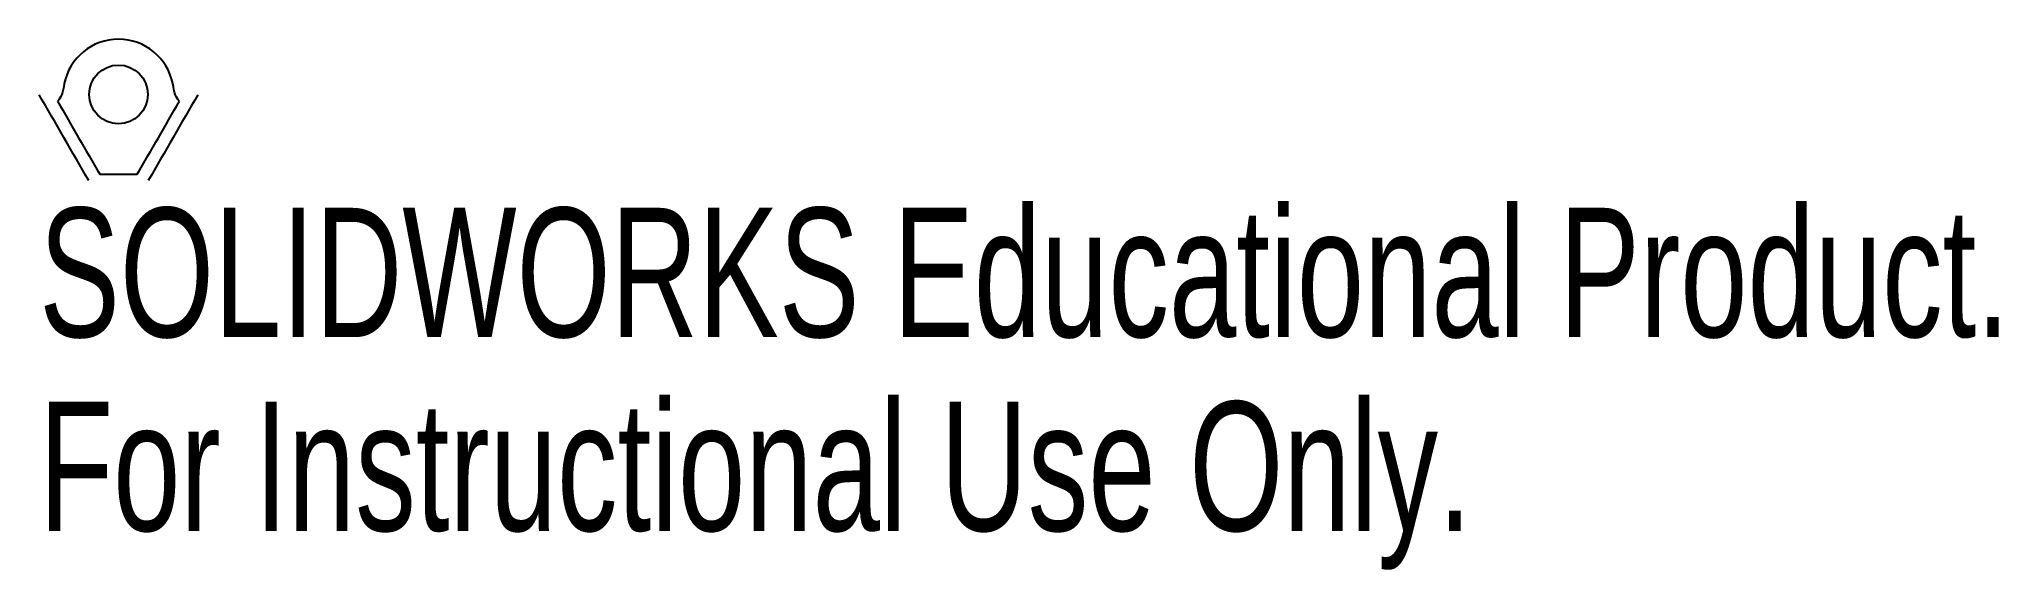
# Model space of a CAD drawing. Header units: millimetres. Extents: x 42 to 115.3, y 37.4 to 57.2.
import ezdxf

# ---------------------------------------------------------------- set-up
doc = ezdxf.new("R2010")
doc.units = ezdxf.units.MM
doc.styles.add('SLDTEXTSTYLE0', font='TXT', dxfattribs={"width": 0.7})

msp = doc.modelspace()

# ---------------------------------------------------------------- linework, layer by layer
at = {"color": 7, "linetype": 'Continuous', "lineweight": 25}
msp.add_circle((45, 55.142), 1.1, dxfattribs=at)
msp.add_arc((45, 55.142), 2.067, 11.39907, 168.60083, dxfattribs=at)
for points in [[(43.888, 51.921), (43.27, 52.991), (42.652, 54.061), (42.035, 55.131)], [(42.974, 55.551), (42.907, 55.218), (42.864, 55.018), (42.718, 54.891)], [(47.965, 55.131), (47.347, 54.061), (46.73, 52.991), (46.112, 51.921)], [(47.282, 54.891), (47.136, 55.018), (47.093, 55.218), (47.026, 55.551)], [(42.718, 54.891), (43.244, 53.979), (43.77, 53.068), (44.296, 52.156)], [(45.704, 52.156), (46.23, 53.068), (46.756, 53.979), (47.282, 54.891)], [(44.296, 52.156), (44.765, 52.156), (45.235, 52.156), (45.704, 52.156)]]:
    msp.add_open_spline(points, degree=3, dxfattribs=at)

# ---------------------------------------------------------------- texts
at = {"color": 7, "linetype": 'Continuous', "char_height": 4.83362, "attachment_point": 1, "style": 'SLDTEXTSTYLE0'}
for s, insert in [('SOLIDWORKS Educational Product.', (42.035, 50.901)), ('For Instructional Use Only.', (42.035, 43.651))]:
    msp.add_mtext(s, dxfattribs=dict(at, insert=insert))

doc.saveas('drawing.dxf')
